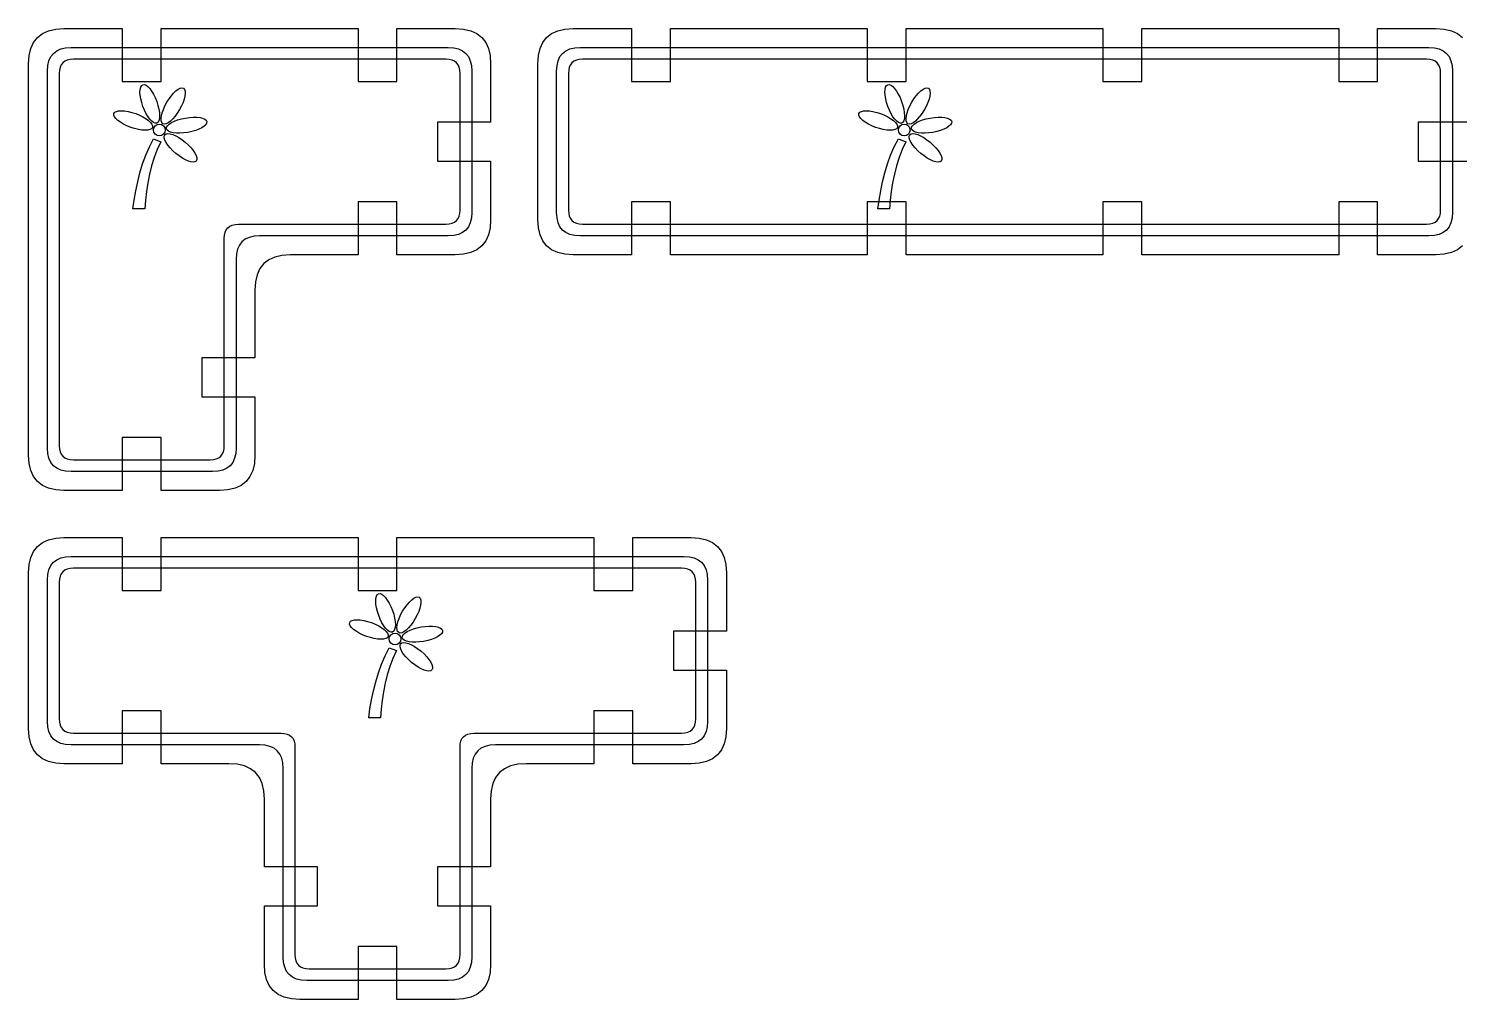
# Model space of a CAD drawing. Extents: x 4 to 296, y 4 to 580.
# Drawn here: x 67.2 to 188.6, y 497.4 to 579.8 of the extents above; entities that cross this region are included whole.
import ezdxf

# ---------------------------------------------------------------- set-up
doc = ezdxf.new("R2010")
doc.units = 0
doc.layers.add('CUT', color=1, linetype='CONTINUOUS')
doc.layers.add('RASTER', color=7, linetype='CONTINUOUS')

msp = doc.modelspace()

# ---------------------------------------------------------------- linework, layer by layer
at = {"layer": 'CUT'}
for points in [[(67.2, 576.8), (67.247, 577.503), (67.388, 578.113), (67.622, 578.628), (67.95, 579.05), (68.372, 579.378), (68.888, 579.613), (69.497, 579.753), (70.2, 579.8), (75.15, 579.8), (75.15, 575.3), (78.45, 575.3), (78.45, 579.8), (95.15, 579.8), (95.15, 575.3), (98.45, 575.3), (98.45, 579.8), (103.4, 579.8), (104.103, 579.753), (104.713, 579.613), (105.228, 579.378), (105.65, 579.05), (105.978, 578.628), (106.213, 578.113), (106.353, 577.503), (106.4, 576.8), (106.4, 571.85), (101.9, 571.85), (101.9, 568.55), (106.4, 568.55), (106.4, 563.6), (106.353, 562.897), (106.213, 562.287), (105.978, 561.772), (105.65, 561.35), (105.228, 561.022), (104.713, 560.787), (104.103, 560.647), (103.4, 560.6), (98.45, 560.6), (98.45, 565.1), (95.15, 565.1), (95.15, 560.6), (89.4, 560.6), (88.697, 560.553), (88.088, 560.412), (87.572, 560.178), (87.15, 559.85), (86.822, 559.428), (86.588, 558.912), (86.447, 558.303), (86.4, 557.6), (86.4, 551.85), (81.9, 551.85), (81.9, 548.55), (86.4, 548.55), (86.4, 543.6), (86.353, 542.897), (86.213, 542.287), (85.978, 541.772), (85.65, 541.35), (85.228, 541.022), (84.713, 540.787), (84.103, 540.647), (83.4, 540.6), (78.45, 540.6), (78.45, 545.1), (75.15, 545.1), (75.15, 540.6), (70.2, 540.6), (69.497, 540.647), (68.887, 540.787), (68.372, 541.022), (67.95, 541.35), (67.622, 541.772), (67.388, 542.287), (67.247, 542.897), (67.2, 543.6)], [(67.2, 533.6), (67.247, 534.303), (67.388, 534.912), (67.622, 535.428), (67.95, 535.85), (68.372, 536.178), (68.888, 536.412), (69.497, 536.553), (70.2, 536.6), (75.15, 536.6), (75.15, 532.1), (78.45, 532.1), (78.45, 536.6), (95.15, 536.6), (95.15, 532.1), (98.45, 532.1), (98.45, 536.6), (115.15, 536.6), (115.15, 532.1), (118.45, 532.1), (118.45, 536.6), (123.4, 536.6), (124.103, 536.553), (124.712, 536.412), (125.228, 536.178), (125.65, 535.85), (125.978, 535.428), (126.212, 534.912), (126.353, 534.303), (126.4, 533.6), (126.4, 528.65), (121.9, 528.65), (121.9, 525.35), (126.4, 525.35), (126.4, 520.4), (126.353, 519.697), (126.213, 519.088), (125.978, 518.572), (125.65, 518.15), (125.228, 517.822), (124.713, 517.588), (124.103, 517.447), (123.4, 517.4), (118.45, 517.4), (118.45, 521.9), (115.15, 521.9), (115.15, 517.4), (109.4, 517.4), (108.697, 517.353), (108.088, 517.213), (107.572, 516.978), (107.15, 516.65), (106.822, 516.228), (106.588, 515.713), (106.447, 515.103), (106.4, 514.4), (106.4, 508.65), (101.9, 508.65), (101.9, 505.35), (106.4, 505.35), (106.4, 500.4), (106.353, 499.697), (106.213, 499.088), (105.978, 498.572), (105.65, 498.15), (105.228, 497.822), (104.713, 497.588), (104.103, 497.447), (103.4, 497.4), (98.45, 497.4), (98.45, 501.9), (95.15, 501.9), (95.15, 497.4), (90.2, 497.4), (89.497, 497.447), (88.887, 497.588), (88.372, 497.822), (87.95, 498.15), (87.622, 498.572), (87.387, 499.088), (87.247, 499.697), (87.2, 500.4), (87.2, 505.35), (91.7, 505.35), (91.7, 508.65), (87.2, 508.65), (87.2, 514.4), (87.153, 515.103), (87.012, 515.713), (86.778, 516.228), (86.45, 516.65), (86.028, 516.978), (85.512, 517.213), (84.903, 517.353), (84.2, 517.4), (78.45, 517.4), (78.45, 521.9), (75.15, 521.9), (75.15, 517.4), (70.2, 517.4), (69.497, 517.447), (68.887, 517.588), (68.372, 517.822), (67.95, 518.15), (67.622, 518.572), (67.388, 519.088), (67.247, 519.697), (67.2, 520.4)]]:
    msp.add_lwpolyline(points, close=True, dxfattribs=at)
for points in [[(188.85, 561.35), (188.428, 561.022), (187.913, 560.787), (187.303, 560.647), (186.6, 560.6), (181.65, 560.6), (181.65, 565.1), (178.35, 565.1), (178.35, 560.6), (161.65, 560.6), (161.65, 565.1), (158.35, 565.1), (158.35, 560.6), (141.65, 560.6), (141.65, 565.1), (138.35, 565.1), (138.35, 560.6), (121.65, 560.6), (121.65, 565.1), (118.35, 565.1), (118.35, 560.6), (113.4, 560.6), (112.697, 560.647), (112.088, 560.787), (111.572, 561.022), (111.15, 561.35), (110.822, 561.772), (110.588, 562.287), (110.447, 562.897), (110.4, 563.6), (110.4, 576.8), (110.447, 577.503), (110.588, 578.113), (110.822, 578.628), (111.15, 579.05), (111.572, 579.378), (112.088, 579.613), (112.697, 579.753), (113.4, 579.8), (118.35, 579.8), (118.35, 575.3), (121.65, 575.3), (121.65, 579.8), (138.35, 579.8), (138.35, 575.3), (141.65, 575.3), (141.65, 579.8), (158.35, 579.8), (158.35, 575.3), (161.65, 575.3), (161.65, 579.8), (178.35, 579.8), (178.35, 575.3), (181.65, 575.3), (181.65, 579.8), (186.6, 579.8), (187.303, 579.753), (187.913, 579.613), (188.428, 579.378), (188.85, 579.05)], [(189.6, 571.85), (185.1, 571.85), (185.1, 568.55), (189.6, 568.55)]]:
    msp.add_lwpolyline(points, dxfattribs=at)
at = {"layer": 'RASTER'}
for points in [[(68.8, 576.2), (68.831, 576.669), (68.925, 577.075), (69.081, 577.419), (69.3, 577.7), (69.581, 577.919), (69.925, 578.075), (70.331, 578.169), (70.8, 578.2), (102.8, 578.2), (103.269, 578.169), (103.675, 578.075), (104.019, 577.919), (104.3, 577.7), (104.519, 577.419), (104.675, 577.075), (104.769, 576.669), (104.8, 576.2), (104.8, 564.2), (104.769, 563.731), (104.675, 563.325), (104.519, 562.981), (104.3, 562.7), (104.019, 562.481), (103.675, 562.325), (103.269, 562.231), (102.8, 562.2), (86.8, 562.2), (86.331, 562.169), (85.925, 562.075), (85.581, 561.919), (85.3, 561.7), (85.081, 561.419), (84.925, 561.075), (84.831, 560.669), (84.8, 560.2), (84.8, 544.2), (84.769, 543.731), (84.675, 543.325), (84.519, 542.981), (84.3, 542.7), (84.019, 542.481), (83.675, 542.325), (83.269, 542.231), (82.8, 542.2), (70.8, 542.2), (70.331, 542.231), (69.925, 542.325), (69.581, 542.481), (69.3, 542.7), (69.081, 542.981), (68.925, 543.325), (68.831, 543.731), (68.8, 544.2)], [(112, 576.2), (112.031, 576.669), (112.125, 577.075), (112.281, 577.419), (112.5, 577.7), (112.781, 577.919), (113.125, 578.075), (113.531, 578.169), (114, 578.2), (186, 578.2), (186.469, 578.169), (186.875, 578.075), (187.219, 577.919), (187.5, 577.7), (187.719, 577.419), (187.875, 577.075), (187.969, 576.669), (188, 576.2), (188, 564.2), (187.969, 563.731), (187.875, 563.325), (187.719, 562.981), (187.5, 562.7), (187.219, 562.481), (186.875, 562.325), (186.469, 562.231), (186, 562.2), (114, 562.2), (113.531, 562.231), (113.125, 562.325), (112.781, 562.481), (112.5, 562.7), (112.281, 562.981), (112.125, 563.325), (112.031, 563.731), (112, 564.2)], [(69.8, 576), (69.8, 544.4), (69.819, 544.119), (69.875, 543.875), (69.969, 543.669), (70.1, 543.5), (70.269, 543.369), (70.475, 543.275), (70.719, 543.219), (71, 543.2), (82.6, 543.2), (82.881, 543.219), (83.125, 543.275), (83.331, 543.369), (83.5, 543.5), (83.631, 543.669), (83.725, 543.875), (83.781, 544.119), (83.8, 544.4), (83.8, 562), (83.819, 562.281), (83.875, 562.525), (83.969, 562.731), (84.1, 562.9), (84.269, 563.031), (84.475, 563.125), (84.719, 563.181), (85, 563.2), (102.6, 563.2), (102.881, 563.219), (103.125, 563.275), (103.331, 563.369), (103.5, 563.5), (103.631, 563.669), (103.725, 563.875), (103.781, 564.119), (103.8, 564.4), (103.8, 576), (103.781, 576.281), (103.725, 576.525), (103.631, 576.731), (103.5, 576.9), (103.331, 577.031), (103.125, 577.125), (102.881, 577.181), (102.6, 577.2), (71, 577.2), (70.719, 577.181), (70.475, 577.125), (70.269, 577.031), (70.1, 576.9), (69.969, 576.731), (69.875, 576.525), (69.819, 576.281), (69.8, 576)], [(113, 576), (113, 564.4), (113.019, 564.119), (113.075, 563.875), (113.169, 563.669), (113.3, 563.5), (113.469, 563.369), (113.675, 563.275), (113.919, 563.219), (114.2, 563.2), (185.8, 563.2), (186.081, 563.219), (186.325, 563.275), (186.531, 563.369), (186.7, 563.5), (186.831, 563.669), (186.925, 563.875), (186.981, 564.119), (187, 564.4), (187, 576), (186.981, 576.281), (186.925, 576.525), (186.831, 576.731), (186.7, 576.9), (186.531, 577.031), (186.325, 577.125), (186.081, 577.181), (185.8, 577.2), (114.2, 577.2), (113.919, 577.181), (113.675, 577.125), (113.469, 577.031), (113.3, 576.9), (113.169, 576.731), (113.075, 576.525), (113.019, 576.281), (113, 576)], [(76.888, 575.037), (77.018, 575.047), (77.162, 574.992), (77.316, 574.877), (77.474, 574.709), (77.633, 574.494), (77.788, 574.236), (77.933, 573.942), (78.065, 573.618), (78.173, 573.285), (78.25, 572.966), (78.297, 572.67), (78.314, 572.402), (78.3, 572.172), (78.256, 571.985), (78.181, 571.85), (78.076, 571.775), (77.946, 571.765), (77.803, 571.82), (77.649, 571.935), (77.49, 572.102), (77.331, 572.318), (77.176, 572.576), (77.031, 572.869), (76.9, 573.194), (76.792, 573.527), (76.714, 573.846), (76.667, 574.142), (76.65, 574.409), (76.664, 574.64), (76.708, 574.826), (76.783, 574.961), (76.888, 575.037)], [(80.334, 574.736), (80.425, 574.643), (80.475, 574.497), (80.486, 574.306), (80.459, 574.076), (80.397, 573.816), (80.299, 573.532), (80.167, 573.232), (80.003, 572.922), (79.817, 572.626), (79.623, 572.362), (79.426, 572.135), (79.232, 571.95), (79.046, 571.812), (78.875, 571.726), (78.724, 571.697), (78.598, 571.729), (78.507, 571.822), (78.457, 571.968), (78.446, 572.159), (78.473, 572.388), (78.535, 572.649), (78.633, 572.933), (78.765, 573.233), (78.929, 573.542), (79.115, 573.839), (79.309, 574.103), (79.506, 574.33), (79.7, 574.515), (79.886, 574.652), (80.057, 574.738), (80.208, 574.768), (80.334, 574.736)], [(140.088, 575.037), (140.218, 575.047), (140.362, 574.992), (140.516, 574.877), (140.674, 574.709), (140.833, 574.494), (140.988, 574.236), (141.133, 573.942), (141.265, 573.618), (141.373, 573.285), (141.45, 572.966), (141.497, 572.67), (141.514, 572.402), (141.5, 572.172), (141.456, 571.985), (141.381, 571.85), (141.276, 571.775), (141.146, 571.765), (141.003, 571.82), (140.849, 571.935), (140.69, 572.102), (140.531, 572.318), (140.376, 572.576), (140.231, 572.869), (140.1, 573.194), (139.992, 573.527), (139.914, 573.846), (139.867, 574.142), (139.85, 574.409), (139.864, 574.64), (139.908, 574.826), (139.983, 574.961), (140.088, 575.037)], [(143.534, 574.736), (143.625, 574.643), (143.675, 574.497), (143.686, 574.306), (143.659, 574.076), (143.597, 573.816), (143.499, 573.532), (143.367, 573.232), (143.203, 572.922), (143.017, 572.626), (142.823, 572.362), (142.626, 572.135), (142.432, 571.95), (142.246, 571.812), (142.075, 571.726), (141.924, 571.697), (141.798, 571.729), (141.707, 571.822), (141.657, 571.968), (141.646, 572.159), (141.673, 572.388), (141.735, 572.649), (141.833, 572.933), (141.965, 573.233), (142.129, 573.542), (142.315, 573.839), (142.509, 574.103), (142.706, 574.33), (142.9, 574.515), (143.086, 574.652), (143.257, 574.738), (143.408, 574.768), (143.534, 574.736)], [(74.443, 572.592), (74.519, 572.697), (74.654, 572.772), (74.84, 572.816), (75.071, 572.83), (75.338, 572.813), (75.634, 572.766), (75.953, 572.688), (76.286, 572.58), (76.611, 572.449), (76.904, 572.304), (77.162, 572.149), (77.378, 571.99), (77.545, 571.831), (77.66, 571.677), (77.715, 571.534), (77.705, 571.404), (77.63, 571.299), (77.495, 571.224), (77.308, 571.18), (77.078, 571.166), (76.81, 571.183), (76.514, 571.23), (76.195, 571.307), (75.862, 571.415), (75.538, 571.547), (75.244, 571.692), (74.986, 571.847), (74.771, 572.006), (74.603, 572.164), (74.488, 572.318), (74.433, 572.462), (74.443, 572.592)], [(82.318, 571.903), (82.305, 571.773), (82.225, 571.641), (82.086, 571.51), (81.893, 571.383), (81.653, 571.263), (81.373, 571.156), (81.058, 571.064), (80.716, 570.991), (80.369, 570.942), (80.042, 570.921), (79.742, 570.926), (79.475, 570.956), (79.251, 571.01), (79.075, 571.086), (78.955, 571.183), (78.899, 571.3), (78.912, 571.429), (78.991, 571.561), (79.13, 571.693), (79.323, 571.82), (79.563, 571.939), (79.844, 572.046), (80.158, 572.139), (80.501, 572.212), (80.847, 572.26), (81.174, 572.281), (81.475, 572.276), (81.741, 572.246), (81.966, 572.192), (82.142, 572.117), (82.261, 572.019), (82.318, 571.903)], [(137.643, 572.592), (137.719, 572.697), (137.854, 572.772), (138.04, 572.816), (138.271, 572.83), (138.538, 572.813), (138.834, 572.766), (139.153, 572.688), (139.486, 572.58), (139.811, 572.449), (140.104, 572.304), (140.362, 572.149), (140.578, 571.99), (140.745, 571.831), (140.86, 571.677), (140.915, 571.534), (140.905, 571.404), (140.83, 571.299), (140.695, 571.224), (140.508, 571.18), (140.278, 571.166), (140.01, 571.183), (139.714, 571.23), (139.395, 571.307), (139.062, 571.415), (138.738, 571.547), (138.444, 571.692), (138.186, 571.847), (137.971, 572.006), (137.803, 572.164), (137.688, 572.318), (137.633, 572.462), (137.643, 572.592)], [(145.518, 571.903), (145.505, 571.773), (145.425, 571.641), (145.286, 571.51), (145.093, 571.383), (144.853, 571.263), (144.573, 571.156), (144.258, 571.064), (143.916, 570.991), (143.569, 570.942), (143.242, 570.921), (142.942, 570.926), (142.675, 570.956), (142.451, 571.01), (142.275, 571.086), (142.155, 571.183), (142.099, 571.3), (142.112, 571.429), (142.191, 571.561), (142.33, 571.693), (142.523, 571.82), (142.763, 571.939), (143.044, 572.046), (143.358, 572.139), (143.701, 572.212), (144.047, 572.26), (144.374, 572.281), (144.675, 572.276), (144.941, 572.246), (145.166, 572.192), (145.342, 572.117), (145.461, 572.019), (145.518, 571.903)], [(81.423, 568.562), (81.315, 568.489), (81.163, 568.465), (80.973, 568.487), (80.751, 568.553), (80.506, 568.66), (80.243, 568.806), (79.97, 568.987), (79.694, 569.203), (79.434, 569.437), (79.208, 569.674), (79.019, 569.908), (78.871, 570.131), (78.767, 570.337), (78.712, 570.521), (78.71, 570.675), (78.763, 570.793), (78.87, 570.867), (79.023, 570.891), (79.213, 570.868), (79.434, 570.802), (79.68, 570.695), (79.942, 570.55), (80.215, 570.368), (80.491, 570.153), (80.751, 569.918), (80.978, 569.681), (81.167, 569.448), (81.315, 569.224), (81.418, 569.018), (81.473, 568.834), (81.476, 568.68), (81.423, 568.562)], [(144.623, 568.562), (144.515, 568.489), (144.363, 568.465), (144.173, 568.487), (143.951, 568.553), (143.706, 568.66), (143.443, 568.806), (143.17, 568.987), (142.894, 569.203), (142.634, 569.437), (142.408, 569.674), (142.219, 569.908), (142.071, 570.131), (141.967, 570.337), (141.912, 570.521), (141.91, 570.675), (141.963, 570.793), (142.07, 570.867), (142.223, 570.891), (142.413, 570.868), (142.634, 570.802), (142.88, 570.695), (143.142, 570.55), (143.415, 570.368), (143.691, 570.153), (143.951, 569.918), (144.178, 569.681), (144.367, 569.448), (144.515, 569.224), (144.618, 569.018), (144.673, 568.834), (144.676, 568.68), (144.623, 568.562)], [(76.056, 564.496), (76.161, 565.25), (76.292, 566.019), (76.453, 566.793), (76.645, 567.565), (76.872, 568.325), (77.137, 569.065), (77.443, 569.775), (77.792, 570.448), (78.412, 570.2), (78.109, 569.538), (77.85, 568.855), (77.632, 568.155), (77.451, 567.441), (77.305, 566.715), (77.191, 565.98), (77.107, 565.24), (77.048, 564.496)], [(139.256, 564.496), (139.361, 565.25), (139.492, 566.019), (139.653, 566.793), (139.845, 567.565), (140.072, 568.325), (140.337, 569.065), (140.643, 569.775), (140.992, 570.448), (141.612, 570.2), (141.309, 569.538), (141.05, 568.855), (140.832, 568.155), (140.651, 567.441), (140.505, 566.715), (140.391, 565.98), (140.307, 565.24), (140.248, 564.496)], [(68.8, 533), (68.831, 533.469), (68.925, 533.875), (69.081, 534.219), (69.3, 534.5), (69.581, 534.719), (69.925, 534.875), (70.331, 534.969), (70.8, 535), (122.8, 535), (123.269, 534.969), (123.675, 534.875), (124.019, 534.719), (124.3, 534.5), (124.519, 534.219), (124.675, 533.875), (124.769, 533.469), (124.8, 533), (124.8, 521), (124.769, 520.531), (124.675, 520.125), (124.519, 519.781), (124.3, 519.5), (124.019, 519.281), (123.675, 519.125), (123.269, 519.031), (122.8, 519), (106.8, 519), (106.331, 518.969), (105.925, 518.875), (105.581, 518.719), (105.3, 518.5), (105.081, 518.219), (104.925, 517.875), (104.831, 517.469), (104.8, 517), (104.8, 501), (104.769, 500.531), (104.675, 500.125), (104.519, 499.781), (104.3, 499.5), (104.019, 499.281), (103.675, 499.125), (103.269, 499.031), (102.8, 499), (90.8, 499), (90.331, 499.031), (89.925, 499.125), (89.581, 499.281), (89.3, 499.5), (89.081, 499.781), (88.925, 500.125), (88.831, 500.531), (88.8, 501), (88.8, 517), (88.769, 517.469), (88.675, 517.875), (88.519, 518.219), (88.3, 518.5), (88.019, 518.719), (87.675, 518.875), (87.269, 518.969), (86.8, 519), (70.8, 519), (70.331, 519.031), (69.925, 519.125), (69.581, 519.281), (69.3, 519.5), (69.081, 519.781), (68.925, 520.125), (68.831, 520.531), (68.8, 521)], [(69.8, 532.8), (69.8, 521.2), (69.819, 520.919), (69.875, 520.675), (69.969, 520.469), (70.1, 520.3), (70.269, 520.169), (70.475, 520.075), (70.719, 520.019), (71, 520), (88.6, 520), (88.881, 519.981), (89.125, 519.925), (89.331, 519.831), (89.5, 519.7), (89.631, 519.531), (89.725, 519.325), (89.781, 519.081), (89.8, 518.8), (89.8, 501.2), (89.819, 500.919), (89.875, 500.675), (89.969, 500.469), (90.1, 500.3), (90.269, 500.169), (90.475, 500.075), (90.719, 500.019), (91, 500), (102.6, 500), (102.881, 500.019), (103.125, 500.075), (103.331, 500.169), (103.5, 500.3), (103.631, 500.469), (103.725, 500.675), (103.781, 500.919), (103.8, 501.2), (103.8, 518.8), (103.819, 519.081), (103.875, 519.325), (103.969, 519.531), (104.1, 519.7), (104.269, 519.831), (104.475, 519.925), (104.719, 519.981), (105, 520), (122.6, 520), (122.881, 520.019), (123.125, 520.075), (123.331, 520.169), (123.5, 520.3), (123.631, 520.469), (123.725, 520.675), (123.781, 520.919), (123.8, 521.2), (123.8, 532.8), (123.781, 533.081), (123.725, 533.325), (123.631, 533.531), (123.5, 533.7), (123.331, 533.831), (123.125, 533.925), (122.881, 533.981), (122.6, 534), (71, 534), (70.719, 533.981), (70.475, 533.925), (70.269, 533.831), (70.1, 533.7), (69.969, 533.531), (69.875, 533.325), (69.819, 533.081), (69.8, 532.8)], [(96.888, 531.837), (97.018, 531.847), (97.162, 531.792), (97.316, 531.677), (97.474, 531.509), (97.633, 531.294), (97.788, 531.036), (97.933, 530.742), (98.065, 530.418), (98.173, 530.085), (98.25, 529.766), (98.297, 529.47), (98.314, 529.202), (98.3, 528.972), (98.256, 528.785), (98.181, 528.65), (98.076, 528.575), (97.946, 528.565), (97.803, 528.62), (97.649, 528.735), (97.49, 528.902), (97.331, 529.118), (97.176, 529.376), (97.031, 529.669), (96.9, 529.994), (96.792, 530.327), (96.714, 530.646), (96.667, 530.942), (96.65, 531.209), (96.664, 531.44), (96.708, 531.626), (96.783, 531.761), (96.888, 531.837)], [(100.334, 531.536), (100.425, 531.443), (100.475, 531.297), (100.486, 531.106), (100.459, 530.876), (100.397, 530.616), (100.299, 530.332), (100.167, 530.032), (100.003, 529.722), (99.817, 529.426), (99.623, 529.162), (99.426, 528.935), (99.232, 528.75), (99.046, 528.612), (98.875, 528.526), (98.724, 528.497), (98.598, 528.529), (98.507, 528.622), (98.457, 528.768), (98.446, 528.959), (98.473, 529.188), (98.535, 529.449), (98.633, 529.733), (98.765, 530.033), (98.929, 530.342), (99.115, 530.639), (99.309, 530.903), (99.506, 531.13), (99.7, 531.315), (99.886, 531.452), (100.057, 531.538), (100.208, 531.568), (100.334, 531.536)], [(94.443, 529.392), (94.519, 529.497), (94.654, 529.572), (94.84, 529.616), (95.071, 529.63), (95.338, 529.613), (95.634, 529.566), (95.953, 529.488), (96.286, 529.38), (96.611, 529.249), (96.904, 529.104), (97.162, 528.949), (97.378, 528.79), (97.545, 528.631), (97.66, 528.477), (97.715, 528.334), (97.705, 528.204), (97.63, 528.099), (97.495, 528.024), (97.308, 527.98), (97.078, 527.966), (96.81, 527.983), (96.514, 528.03), (96.195, 528.107), (95.862, 528.215), (95.538, 528.347), (95.244, 528.492), (94.986, 528.647), (94.771, 528.806), (94.603, 528.964), (94.488, 529.118), (94.433, 529.262), (94.443, 529.392)], [(102.318, 528.703), (102.305, 528.573), (102.225, 528.441), (102.086, 528.31), (101.893, 528.183), (101.653, 528.063), (101.373, 527.956), (101.058, 527.864), (100.716, 527.791), (100.369, 527.742), (100.042, 527.721), (99.742, 527.726), (99.475, 527.756), (99.251, 527.81), (99.075, 527.886), (98.955, 527.983), (98.899, 528.1), (98.912, 528.229), (98.991, 528.361), (99.13, 528.493), (99.323, 528.62), (99.563, 528.739), (99.844, 528.846), (100.158, 528.939), (100.501, 529.012), (100.847, 529.06), (101.174, 529.081), (101.475, 529.076), (101.741, 529.046), (101.966, 528.992), (102.142, 528.917), (102.261, 528.819), (102.318, 528.703)], [(96.056, 521.296), (96.161, 522.05), (96.292, 522.819), (96.453, 523.593), (96.645, 524.365), (96.872, 525.125), (97.137, 525.865), (97.443, 526.575), (97.792, 527.248), (98.412, 527), (98.109, 526.338), (97.85, 525.655), (97.632, 524.955), (97.451, 524.241), (97.305, 523.515), (97.191, 522.78), (97.107, 522.04), (97.048, 521.296)], [(101.423, 525.362), (101.315, 525.289), (101.163, 525.265), (100.973, 525.287), (100.751, 525.353), (100.506, 525.46), (100.243, 525.606), (99.97, 525.787), (99.694, 526.003), (99.434, 526.237), (99.208, 526.474), (99.019, 526.708), (98.871, 526.931), (98.767, 527.137), (98.712, 527.321), (98.71, 527.475), (98.763, 527.593), (98.87, 527.667), (99.023, 527.691), (99.213, 527.668), (99.434, 527.602), (99.68, 527.495), (99.942, 527.35), (100.215, 527.168), (100.491, 526.953), (100.751, 526.718), (100.978, 526.481), (101.167, 526.248), (101.315, 526.024), (101.418, 525.818), (101.473, 525.634), (101.476, 525.48), (101.423, 525.362)]]:
    msp.add_lwpolyline(points, close=True, dxfattribs=at)
for centre in [(78.288, 571.192), (141.488, 571.192), (98.288, 527.992)]:
    msp.add_circle(centre, 0.496, dxfattribs=at)

doc.saveas('drawing.dxf')
